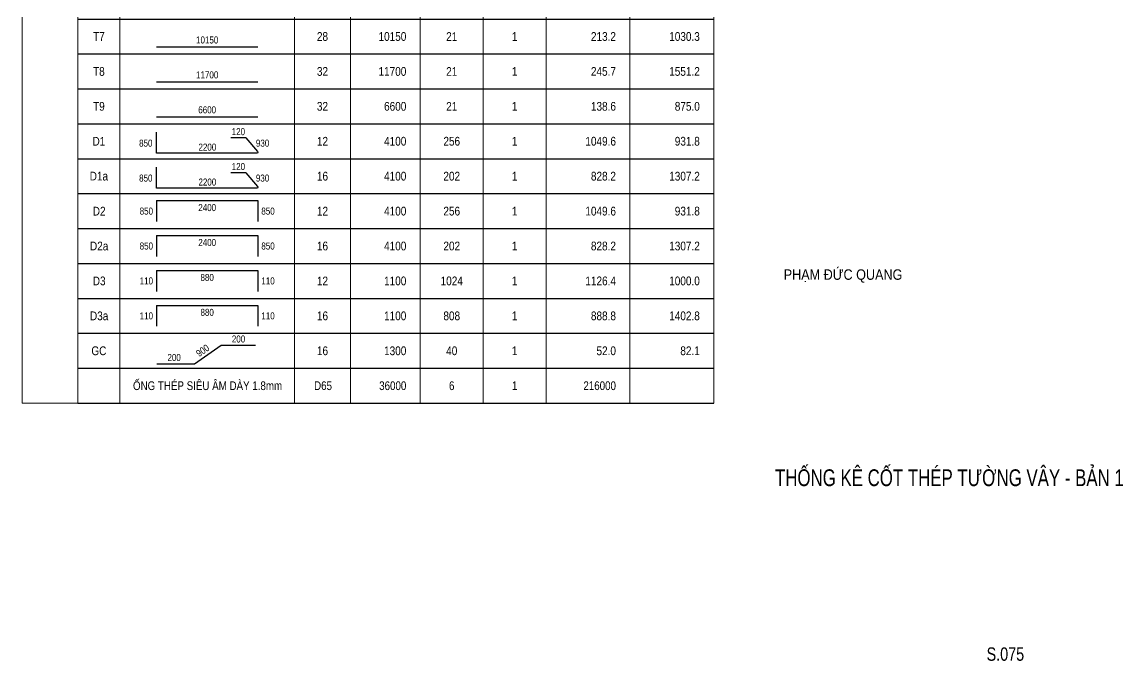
# Model space of a CAD drawing. Header units: millimetres. Extents: x -143483 to 1166745, y -1448440 to -1202244.
# Drawn here: x 420790 to 447051, y -1441452 to -1426204 of the extents above; entities that cross this region are included whole.
import ezdxf
from ezdxf.enums import TextEntityAlignment as Align

# ---------------------------------------------------------------- set-up
doc = ezdxf.new("R2010")
doc.units = ezdxf.units.MM
doc.header["$LTSCALE"] = 30
doc.layers.get('0').update_dxf_attribs({"lineweight": 9})
for name, color, linetype in [('0-Chu khung ten', 7, 'Continuous'), ('ccu11-Text', 31, 'Continuous'), ('ccu11-Thep', 4, 'Continuous'), ('ccu12-Dai', 6, 'Continuous'), ('ccu12-Manh', 8, 'Continuous'), ('TEXT', 31, 'Continuous'), ('THEP', 4, 'Continuous')]:
    doc.layers.add(name, color=color, linetype=linetype)
doc.styles.add('Arial Narrow', font='ARIALN.TTF')
doc.styles.add('ccu11-VnAvantH', font='VHAVAN.TTF')
doc.styles.add('ccu11_simli', font='vnsimli.shx', dxfattribs={"width": 0.8})
doc.styles.add('ccu12-Arial', font='arial_0.ttf', dxfattribs={"width": 0.8})
doc.styles.add('LoGoTTAs1', font='VHARIAL.TTF')
doc.styles.add('LoGoTTAs2', font='VHAVAN.TTF')
doc.styles.add('ROMANS', font='arial_0.ttf', dxfattribs={"width": 0.8})
doc.styles.add('VNARIALH', font='VHARIAL.TTF')

# ---------------------------------------------------------------- blocks, each defined once
blk = doc.blocks.new('TK_0')
at = {"layer": 'TEXT', "style": 'ROMANS', "width": 0.8}
for tag, p in [('SH', (600, -500)), ('DK', (7000, -500)), ('SL', (10700, -500)), ('SCK', (12500, -500))]:
    blk.add_attdef(tag, text='', height=250, dxfattribs=at).set_placement(p, align=Align.MIDDLE)
for tag, p in [('L', (9400, -500)), ('LA', (15400, -500)), ('KL', (17800, -500))]:
    blk.add_attdef(tag, text='', height=250, dxfattribs=at).set_placement(p, align=Align.MIDDLE_RIGHT)
blk = doc.blocks.new('*U4419')
at = {"layer": 'ccu12-Manh'}
blk.add_line((-7583, 0), (7583, 0), dxfattribs=at)
blk = doc.blocks.new('*U4420')
at = {"color": 0, "linetype": 'ByBlock', "lineweight": -2, "transparency": 16777216}
for p in [(0, 0), (0, -833), (0, -1667), (0, -2500), (0, -3333), (0, -4167), (0, -5000), (0, -5833), (0, -6667), (0, -7500), (0, -8333), (0, -9167), (0, -10000), (0, -10833), (0, -11667), (0, -12500), (0, -13333), (0, -14167), (0, -15000), (0, -15833), (0, -16667), (0, -17500), (0, -18333), (0, -19167), (0, -20000), (0, -20833), (0, -21667), (0, -22500), (0, -23333)]:
    blk.add_blockref('*U4419', p, dxfattribs=at)
blk = doc.blocks.new('TK_1')
at = {"layer": 'THEP'}
blk.add_lwpolyline([(2250, -800), (5150, -800)], dxfattribs=at)
at = {"layer": 'TEXT', "style": 'ROMANS', "width": 0.8}
for tag, p in [('SH', (600, -500)), ('DK', (7000, -500)), ('SL', (10700, -500)), ('SCK', (12500, -500))]:
    blk.add_attdef(tag, text='', height=250, dxfattribs=at).set_placement(p, align=Align.MIDDLE)
blk.add_attdef('L1', text='', height=200, dxfattribs=at).set_placement((3700, -700), align=Align.CENTER)
for tag, p in [('L', (9400, -500)), ('LA', (15400, -500)), ('KL', (17800, -500))]:
    blk.add_attdef(tag, text='', height=250, dxfattribs=at).set_placement(p, align=Align.MIDDLE_RIGHT)
blk = doc.blocks.new('TK_3')
at = {"layer": 'THEP'}
for p, q in [((2250, -200), (2250, -800)), ((5150, -200), (5150, -800))]:
    blk.add_line(p, q, dxfattribs=at)
blk.add_lwpolyline([(2250, -200), (5150, -200)], dxfattribs=at)
at = {"layer": 'TEXT', "style": 'ccu11_simli', "width": 0.8}
blk.add_attdef('L2', text='', height=200, dxfattribs=at).set_placement((3700, -300), align=Align.TOP_CENTER)
for tag, p in [('SH', (608, -500)), ('DK', (7000, -500)), ('SL', (10700, -500)), ('SCK', (12500, -500))]:
    blk.add_attdef(tag, text='', height=250, dxfattribs=at).set_placement(p, align=Align.MIDDLE)
for tag, height, p in [('L1', 200, (2150, -500)), ('L', 250, (9400, -500)), ('LA', 250, (15400, -500)), ('KL', 250, (17800, -500))]:
    blk.add_attdef(tag, text='', height=height, dxfattribs=at).set_placement(p, align=Align.MIDDLE_RIGHT)
blk.add_attdef('L3', text='', height=200, dxfattribs=at).set_placement((5250, -500), align=Align.MIDDLE_LEFT)
blk = doc.blocks.new('ccu11_88_tenbv')
at = {"layer": '0-Chu khung ten', "color": 31, "style": 'LoGoTTAs2', "width": 0.8}
for p in [(-8837, 8052), (-8800, 6853)]:
    blk.add_attdef('...', p, '', height=220, dxfattribs=at)
at = {"layer": '0-Chu khung ten', "color": 31}
for tag, height, style, width, p in [('1', 500, 'VNARIALH', 0.85, (-4500, 3869)), ('2', 500, 'VNARIALH', 0.85, (-4500, 2917)), ('S1-01-1', 700, 'LoGoTTAs1', 0.8, (-2250, 607)), ('1/100', 350, 'VNARIALH', 0.85, (-6750, 229))]:
    blk.add_attdef(tag, text='', height=height, dxfattribs=dict(at, style=style, width=width)).set_placement(p, align=Align.CENTER)

msp = doc.modelspace()

# ---------------------------------------------------------------- linework, layer by layer
for p, q in [((420790.31, -1411132.38), (420790.31, -1435299.05)), ((422123.64, -1411132.38), (422123.64, -1435299.05)), ((423123.64, -1411132.38), (423123.64, -1435299.05)), ((427290.31, -1411132.38), (427290.31, -1435299.05)), ((428623.64, -1411132.38), (428623.64, -1435299.05)), ((430290.31, -1411132.38), (430290.31, -1435299.05)), ((431790.31, -1411132.38), (431790.31, -1435299.05)), ((433290.31, -1411132.38), (433290.31, -1435299.05)), ((435290.31, -1411132.38), (435290.31, -1435299.05)), ((437290.31, -1411132.38), (437290.31, -1435299.05)), ((420790.31, -1435299.05), (422123.64, -1435299.05))]:
    msp.add_line(p, q)
at = {"layer": 'ccu11-Thep', "ltscale": 3000, "flags": 128}
for points in [[(425769.99, -1428961.17), (426113.53, -1428961.17, -0.21968107), (426132.55, -1428969.96), (426409.34, -1429294.72, -0.63977293), (426390.31, -1429335.93), (425206.98, -1429335.93), (423998.64, -1429335.93), (423998.64, -1428835.93)], [(425769.99, -1429794.51), (426113.53, -1429794.51, -0.21968107), (426132.55, -1429803.29), (426409.34, -1430128.05, -0.63977293), (426390.31, -1430169.27), (425206.98, -1430169.27), (423998.64, -1430169.27), (423998.64, -1429669.27)]]:
    msp.add_lwpolyline(points, format="xyb", dxfattribs=at)
msp.add_lwpolyline([(424005.74, -1434358.11), (424907.28, -1434358.11), (425538.43, -1433916.41), (426361.19, -1433916.41)], dxfattribs=at)

# ---------------------------------------------------------------- block references
msp.add_blockref('*U4420', (429706.98, -1411965.71))
at = {"ltscale": 0.2}
ref = msp.add_blockref('TK_0', (422123.64, -1428632.38), dxfattribs=dict(at, xscale=0.833333338333486, yscale=0.833333338333486, zscale=0.833333338333486))
ref.add_attrib('SH', 'D1', dxfattribs={"layer": 'TEXT', "color": 1, "ltscale": 0.2, "height": 208.333, "style": 'Arial Narrow'}).set_placement((422623.64, -1429049.05), align=Align.MIDDLE)
ref.add_attrib('DK', '12', dxfattribs={"layer": 'TEXT', "color": 1, "ltscale": 0.2, "height": 208.333, "style": 'Arial Narrow'}).set_placement((427956.98, -1429049.05), align=Align.MIDDLE)
ref.add_attrib('L', '4100', dxfattribs={"layer": 'TEXT', "ltscale": 0.2, "height": 208.333, "style": 'Arial Narrow'}).set_placement((429956.98, -1429049.05), align=Align.MIDDLE_RIGHT)
ref.add_attrib('SL', '256', dxfattribs={"layer": 'TEXT', "color": 1, "ltscale": 0.2, "height": 208.333, "style": 'Arial Narrow'}).set_placement((431040.31, -1429049.05), align=Align.MIDDLE)
ref.add_attrib('SCK', '1', dxfattribs={"layer": 'TEXT', "color": 1, "ltscale": 0.2, "height": 208.33, "style": 'Arial Narrow'}).set_placement((432540.31, -1429049.05), align=Align.MIDDLE)
ref.add_attrib('LA', '1049.6', dxfattribs={"layer": 'TEXT', "ltscale": 0.2, "height": 208.333, "style": 'Arial Narrow'}).set_placement((434956.98, -1429049.05), align=Align.MIDDLE_RIGHT)
ref.add_attrib('KL', '931.8', dxfattribs={"layer": 'TEXT', "ltscale": 0.2, "height": 208.333, "style": 'Arial Narrow'}).set_placement((436956.98, -1429049.05), align=Align.MIDDLE_RIGHT)
ref = msp.add_blockref('TK_0', (422123.64, -1429465.71), dxfattribs=dict(at, xscale=0.833333338333486, yscale=0.833333338333486, zscale=0.833333338333486))
ref.add_attrib('SH', 'D1a', dxfattribs={"layer": 'TEXT', "color": 1, "ltscale": 0.2, "height": 208.333, "style": 'Arial Narrow'}).set_placement((422623.64, -1429882.38), align=Align.MIDDLE)
ref.add_attrib('DK', '16', dxfattribs={"layer": 'TEXT', "color": 1, "ltscale": 0.2, "height": 208.333, "style": 'Arial Narrow'}).set_placement((427956.98, -1429882.38), align=Align.MIDDLE)
ref.add_attrib('L', '4100', dxfattribs={"layer": 'TEXT', "ltscale": 0.2, "height": 208.333, "style": 'Arial Narrow'}).set_placement((429956.98, -1429882.38), align=Align.MIDDLE_RIGHT)
ref.add_attrib('SL', '202', dxfattribs={"layer": 'TEXT', "color": 1, "ltscale": 0.2, "height": 208.333, "style": 'Arial Narrow'}).set_placement((431040.31, -1429882.38), align=Align.MIDDLE)
ref.add_attrib('SCK', '1', dxfattribs={"layer": 'TEXT', "color": 1, "ltscale": 0.2, "height": 208.33, "style": 'Arial Narrow'}).set_placement((432540.31, -1429882.38), align=Align.MIDDLE)
ref.add_attrib('LA', '828.2', dxfattribs={"layer": 'TEXT', "ltscale": 0.2, "height": 208.333, "style": 'Arial Narrow'}).set_placement((434956.98, -1429882.38), align=Align.MIDDLE_RIGHT)
ref.add_attrib('KL', '1307.2', dxfattribs={"layer": 'TEXT', "ltscale": 0.2, "height": 208.333, "style": 'Arial Narrow'}).set_placement((436956.98, -1429882.38), align=Align.MIDDLE_RIGHT)
ref = msp.add_blockref('TK_0', (422123.64, -1433632.38), dxfattribs=dict(at, xscale=0.833333338333486, yscale=0.833333338333486, zscale=0.833333338333486))
ref.add_attrib('SH', 'GC', dxfattribs={"layer": 'TEXT', "color": 1, "ltscale": 0.2, "height": 208.333, "style": 'Arial Narrow'}).set_placement((422623.64, -1434049.05), align=Align.MIDDLE)
ref.add_attrib('DK', '16', dxfattribs={"layer": 'TEXT', "color": 1, "ltscale": 0.2, "height": 208.333, "style": 'Arial Narrow'}).set_placement((427956.98, -1434049.05), align=Align.MIDDLE)
ref.add_attrib('L', '1300', dxfattribs={"layer": 'TEXT', "ltscale": 0.2, "height": 208.333, "style": 'Arial Narrow'}).set_placement((429956.98, -1434049.05), align=Align.MIDDLE_RIGHT)
ref.add_attrib('SL', '40', dxfattribs={"layer": 'TEXT', "color": 1, "ltscale": 0.2, "height": 208.333, "style": 'Arial Narrow'}).set_placement((431040.31, -1434049.05), align=Align.MIDDLE)
ref.add_attrib('SCK', '1', dxfattribs={"layer": 'TEXT', "color": 1, "ltscale": 0.2, "height": 208.33, "style": 'Arial Narrow'}).set_placement((432540.31, -1434049.05), align=Align.MIDDLE)
ref.add_attrib('LA', '52.0', dxfattribs={"layer": 'TEXT', "ltscale": 0.2, "height": 208.333, "style": 'Arial Narrow'}).set_placement((434956.98, -1434049.05), align=Align.MIDDLE_RIGHT)
ref.add_attrib('KL', '82.1', dxfattribs={"layer": 'TEXT', "ltscale": 0.2, "height": 208.333, "style": 'Arial Narrow'}).set_placement((436956.98, -1434049.05), align=Align.MIDDLE_RIGHT)
at = {"layer": 'ccu11-Text'}
ref = msp.add_blockref('ccu11_88_tenbv', (448127.84, -1443081.35), dxfattribs=dict(at, xscale=0.9648990920163515, yscale=0.9648990920163515, zscale=0.9648990920163515))
ref.add_attrib('1', 'thèng kª cèt thÐp t\xadêng v©y - b¶n 1', dxfattribs={"layer": '0-Chu khung ten', "color": 1, "height": 400.4762, "style": 'ccu11-VnAvantH', "width": 0.75}).set_placement((442910.3, -1436878.13), align=Align.TOP_CENTER)
ref.add_attrib('S1-01-1', 'S.075', dxfattribs={"layer": '0-Chu khung ten', "color": 31, "height": 320.381, "style": 'ccu11-VnAvantH', "width": 0.8}).set_placement((444245.46, -1441447.07), align=Align.CENTER)
ref.add_attrib('...', 'ph¹m ®øc quang', dxfattribs={"layer": '0-Chu khung ten', "color": 1, "height": 250, "style": 'ccu11-VnAvantH', "width": 0.9}).set_placement((440373.54, -1432355.57), align=Align.CENTER)
at = {"layer": 'ccu12-Dai', "ltscale": 10000}
ref = msp.add_blockref('TK_1', (422123.64, -1426132.38), dxfattribs=dict(at, xscale=0.833333338333486, yscale=0.833333338333486, zscale=0.833333338333486))
ref.add_attrib('SH', 'T7', dxfattribs={"layer": 'TEXT', "color": 1, "ltscale": 10000, "height": 208.333, "style": 'Arial Narrow'}).set_placement((422623.64, -1426549.05), align=Align.MIDDLE)
ref.add_attrib('DK', '28', dxfattribs={"layer": 'TEXT', "color": 1, "ltscale": 10000, "height": 208.333, "style": 'Arial Narrow'}).set_placement((427956.98, -1426549.05), align=Align.MIDDLE)
ref.add_attrib('L', '10150', dxfattribs={"layer": 'TEXT', "ltscale": 10000, "height": 208.333, "style": 'Arial Narrow'}).set_placement((429956.98, -1426549.05), align=Align.MIDDLE_RIGHT)
ref.add_attrib('SL', '21', dxfattribs={"layer": 'TEXT', "color": 1, "ltscale": 10000, "height": 208.333, "style": 'Arial Narrow'}).set_placement((431040.31, -1426549.05), align=Align.MIDDLE)
ref.add_attrib('SCK', '1', dxfattribs={"layer": 'TEXT', "color": 1, "ltscale": 10000, "height": 208.33, "style": 'Arial Narrow'}).set_placement((432540.31, -1426549.05), align=Align.MIDDLE)
ref.add_attrib('LA', '213.2', dxfattribs={"layer": 'TEXT', "ltscale": 10000, "height": 208.333, "style": 'Arial Narrow'}).set_placement((434956.98, -1426549.05), align=Align.MIDDLE_RIGHT)
ref.add_attrib('KL', '1030.3', dxfattribs={"layer": 'TEXT', "ltscale": 10000, "height": 208.333, "style": 'Arial Narrow'}).set_placement((436956.98, -1426549.05), align=Align.MIDDLE_RIGHT)
ref.add_attrib('L1', '10150', dxfattribs={"layer": 'TEXT', "ltscale": 10000, "height": 166.667, "style": 'Arial Narrow'}).set_placement((425206.98, -1426715.71), align=Align.CENTER)
ref = msp.add_blockref('TK_1', (422123.64, -1426965.71), dxfattribs=dict(at, xscale=0.833333338333486, yscale=0.833333338333486, zscale=0.833333338333486))
ref.add_attrib('SH', 'T8', dxfattribs={"layer": 'TEXT', "color": 1, "ltscale": 10000, "height": 208.333, "style": 'Arial Narrow'}).set_placement((422623.64, -1427382.38), align=Align.MIDDLE)
ref.add_attrib('DK', '32', dxfattribs={"layer": 'TEXT', "color": 1, "ltscale": 10000, "height": 208.333, "style": 'Arial Narrow'}).set_placement((427956.98, -1427382.38), align=Align.MIDDLE)
ref.add_attrib('L', '11700', dxfattribs={"layer": 'TEXT', "ltscale": 10000, "height": 208.333, "style": 'Arial Narrow'}).set_placement((429956.98, -1427382.38), align=Align.MIDDLE_RIGHT)
ref.add_attrib('SL', '21', dxfattribs={"layer": 'TEXT', "color": 1, "ltscale": 10000, "height": 208.333, "style": 'Arial Narrow'}).set_placement((431040.31, -1427382.38), align=Align.MIDDLE)
ref.add_attrib('SCK', '1', dxfattribs={"layer": 'TEXT', "color": 1, "ltscale": 10000, "height": 208.33, "style": 'Arial Narrow'}).set_placement((432540.31, -1427382.38), align=Align.MIDDLE)
ref.add_attrib('LA', '245.7', dxfattribs={"layer": 'TEXT', "ltscale": 10000, "height": 208.333, "style": 'Arial Narrow'}).set_placement((434956.98, -1427382.38), align=Align.MIDDLE_RIGHT)
ref.add_attrib('KL', '1551.2', dxfattribs={"layer": 'TEXT', "ltscale": 10000, "height": 208.333, "style": 'Arial Narrow'}).set_placement((436956.98, -1427382.38), align=Align.MIDDLE_RIGHT)
ref.add_attrib('L1', '11700', dxfattribs={"layer": 'TEXT', "ltscale": 10000, "height": 166.667, "style": 'Arial Narrow'}).set_placement((425206.98, -1427549.05), align=Align.CENTER)
ref = msp.add_blockref('TK_1', (422123.64, -1427799.05), dxfattribs=dict(at, xscale=0.833333338333486, yscale=0.833333338333486, zscale=0.833333338333486))
ref.add_attrib('SH', 'T9', dxfattribs={"layer": 'TEXT', "color": 1, "ltscale": 10000, "height": 208.333, "style": 'Arial Narrow'}).set_placement((422623.64, -1428215.71), align=Align.MIDDLE)
ref.add_attrib('DK', '32', dxfattribs={"layer": 'TEXT', "color": 1, "ltscale": 10000, "height": 208.333, "style": 'Arial Narrow'}).set_placement((427956.98, -1428215.71), align=Align.MIDDLE)
ref.add_attrib('L', '6600', dxfattribs={"layer": 'TEXT', "ltscale": 10000, "height": 208.333, "style": 'Arial Narrow'}).set_placement((429956.98, -1428215.71), align=Align.MIDDLE_RIGHT)
ref.add_attrib('SL', '21', dxfattribs={"layer": 'TEXT', "color": 1, "ltscale": 10000, "height": 208.333, "style": 'Arial Narrow'}).set_placement((431040.31, -1428215.71), align=Align.MIDDLE)
ref.add_attrib('SCK', '1', dxfattribs={"layer": 'TEXT', "color": 1, "ltscale": 10000, "height": 208.33, "style": 'Arial Narrow'}).set_placement((432540.31, -1428215.71), align=Align.MIDDLE)
ref.add_attrib('LA', '138.6', dxfattribs={"layer": 'TEXT', "ltscale": 10000, "height": 208.333, "style": 'Arial Narrow'}).set_placement((434956.98, -1428215.71), align=Align.MIDDLE_RIGHT)
ref.add_attrib('KL', '875.0', dxfattribs={"layer": 'TEXT', "ltscale": 10000, "height": 208.333, "style": 'Arial Narrow'}).set_placement((436956.98, -1428215.71), align=Align.MIDDLE_RIGHT)
ref.add_attrib('L1', '6600', dxfattribs={"layer": 'TEXT', "ltscale": 10000, "height": 166.667, "style": 'Arial Narrow'}).set_placement((425206.98, -1428382.38), align=Align.CENTER)
ref = msp.add_blockref('TK_3', (422123.64, -1430299.05), dxfattribs=dict(at, xscale=0.833333338333486, yscale=0.833333338333486, zscale=0.833333338333486))
ref.add_attrib('SH', 'D2', dxfattribs={"layer": 'TEXT', "color": 1, "ltscale": 10000, "height": 208.333, "style": 'Arial Narrow'}).set_placement((422630.31, -1430715.71), align=Align.MIDDLE)
ref.add_attrib('DK', '12', dxfattribs={"layer": 'TEXT', "color": 1, "ltscale": 10000, "height": 208.333, "style": 'Arial Narrow'}).set_placement((427956.98, -1430715.71), align=Align.MIDDLE)
ref.add_attrib('L', '4100', dxfattribs={"layer": 'TEXT', "ltscale": 10000, "height": 208.333, "style": 'Arial Narrow'}).set_placement((429956.98, -1430715.71), align=Align.MIDDLE_RIGHT)
ref.add_attrib('SL', '256', dxfattribs={"layer": 'TEXT', "color": 1, "ltscale": 10000, "height": 208.333, "style": 'Arial Narrow'}).set_placement((431040.31, -1430715.71), align=Align.MIDDLE)
ref.add_attrib('SCK', '1', dxfattribs={"layer": 'TEXT', "color": 1, "ltscale": 10000, "height": 208.33, "style": 'Arial Narrow'}).set_placement((432540.31, -1430715.71), align=Align.MIDDLE)
ref.add_attrib('LA', '1049.6', dxfattribs={"layer": 'TEXT', "ltscale": 10000, "height": 208.333, "style": 'Arial Narrow'}).set_placement((434956.98, -1430715.71), align=Align.MIDDLE_RIGHT)
ref.add_attrib('KL', '931.8', dxfattribs={"layer": 'TEXT', "ltscale": 10000, "height": 208.333, "style": 'Arial Narrow'}).set_placement((436956.98, -1430715.71), align=Align.MIDDLE_RIGHT)
ref.add_attrib('L1', '850', dxfattribs={"layer": 'TEXT', "ltscale": 10000, "height": 166.667, "style": 'Arial Narrow'}).set_placement((423915.31, -1430715.71), align=Align.MIDDLE_RIGHT)
ref.add_attrib('L2', '2400', dxfattribs={"layer": 'TEXT', "ltscale": 10000, "height": 166.667, "style": 'Arial Narrow'}).set_placement((425206.98, -1430549.05), align=Align.TOP_CENTER)
ref.add_attrib('L3', '850', dxfattribs={"layer": 'TEXT', "ltscale": 10000, "height": 166.667, "style": 'Arial Narrow'}).set_placement((426498.64, -1430715.71), align=Align.MIDDLE_LEFT)
ref = msp.add_blockref('TK_3', (422123.64, -1431132.38), dxfattribs=dict(at, xscale=0.833333338333486, yscale=0.833333338333486, zscale=0.833333338333486))
ref.add_attrib('SH', 'D2a', dxfattribs={"layer": 'TEXT', "color": 1, "ltscale": 10000, "height": 208.333, "style": 'Arial Narrow'}).set_placement((422630.31, -1431549.05), align=Align.MIDDLE)
ref.add_attrib('DK', '16', dxfattribs={"layer": 'TEXT', "color": 1, "ltscale": 10000, "height": 208.333, "style": 'Arial Narrow'}).set_placement((427956.98, -1431549.05), align=Align.MIDDLE)
ref.add_attrib('L', '4100', dxfattribs={"layer": 'TEXT', "ltscale": 10000, "height": 208.333, "style": 'Arial Narrow'}).set_placement((429956.98, -1431549.05), align=Align.MIDDLE_RIGHT)
ref.add_attrib('SL', '202', dxfattribs={"layer": 'TEXT', "color": 1, "ltscale": 10000, "height": 208.333, "style": 'Arial Narrow'}).set_placement((431040.31, -1431549.05), align=Align.MIDDLE)
ref.add_attrib('SCK', '1', dxfattribs={"layer": 'TEXT', "color": 1, "ltscale": 10000, "height": 208.33, "style": 'Arial Narrow'}).set_placement((432540.31, -1431549.05), align=Align.MIDDLE)
ref.add_attrib('LA', '828.2', dxfattribs={"layer": 'TEXT', "ltscale": 10000, "height": 208.333, "style": 'Arial Narrow'}).set_placement((434956.98, -1431549.05), align=Align.MIDDLE_RIGHT)
ref.add_attrib('KL', '1307.2', dxfattribs={"layer": 'TEXT', "ltscale": 10000, "height": 208.333, "style": 'Arial Narrow'}).set_placement((436956.98, -1431549.05), align=Align.MIDDLE_RIGHT)
ref.add_attrib('L1', '850', dxfattribs={"layer": 'TEXT', "ltscale": 10000, "height": 166.667, "style": 'Arial Narrow'}).set_placement((423915.31, -1431549.05), align=Align.MIDDLE_RIGHT)
ref.add_attrib('L2', '2400', dxfattribs={"layer": 'TEXT', "ltscale": 10000, "height": 166.667, "style": 'Arial Narrow'}).set_placement((425206.98, -1431382.38), align=Align.TOP_CENTER)
ref.add_attrib('L3', '850', dxfattribs={"layer": 'TEXT', "ltscale": 10000, "height": 166.667, "style": 'Arial Narrow'}).set_placement((426498.64, -1431549.05), align=Align.MIDDLE_LEFT)
ref = msp.add_blockref('TK_3', (422123.64, -1431965.71), dxfattribs=dict(at, xscale=0.833333338333486, yscale=0.833333338333486, zscale=0.833333338333486))
ref.add_attrib('SH', 'D3', dxfattribs={"layer": 'TEXT', "color": 1, "ltscale": 10000, "height": 208.333, "style": 'Arial Narrow'}).set_placement((422630.31, -1432382.38), align=Align.MIDDLE)
ref.add_attrib('DK', '12', dxfattribs={"layer": 'TEXT', "color": 1, "ltscale": 10000, "height": 208.333, "style": 'Arial Narrow'}).set_placement((427956.98, -1432382.38), align=Align.MIDDLE)
ref.add_attrib('L', '1100', dxfattribs={"layer": 'TEXT', "ltscale": 10000, "height": 208.333, "style": 'Arial Narrow'}).set_placement((429956.98, -1432382.38), align=Align.MIDDLE_RIGHT)
ref.add_attrib('SL', '1024', dxfattribs={"layer": 'TEXT', "color": 1, "ltscale": 10000, "height": 208.333, "style": 'Arial Narrow'}).set_placement((431040.31, -1432382.38), align=Align.MIDDLE)
ref.add_attrib('SCK', '1', dxfattribs={"layer": 'TEXT', "color": 1, "ltscale": 10000, "height": 208.33, "style": 'Arial Narrow'}).set_placement((432540.31, -1432382.38), align=Align.MIDDLE)
ref.add_attrib('LA', '1126.4', dxfattribs={"layer": 'TEXT', "ltscale": 10000, "height": 208.333, "style": 'Arial Narrow'}).set_placement((434956.98, -1432382.38), align=Align.MIDDLE_RIGHT)
ref.add_attrib('KL', '1000.0', dxfattribs={"layer": 'TEXT', "ltscale": 10000, "height": 208.333, "style": 'Arial Narrow'}).set_placement((436956.98, -1432382.38), align=Align.MIDDLE_RIGHT)
ref.add_attrib('L1', '110', dxfattribs={"layer": 'TEXT', "ltscale": 10000, "height": 166.667, "style": 'Arial Narrow'}).set_placement((423915.31, -1432382.38), align=Align.MIDDLE_RIGHT)
ref.add_attrib('L2', '880', dxfattribs={"layer": 'TEXT', "ltscale": 10000, "height": 166.667, "style": 'Arial Narrow'}).set_placement((425206.98, -1432215.71), align=Align.TOP_CENTER)
ref.add_attrib('L3', '110', dxfattribs={"layer": 'TEXT', "ltscale": 10000, "height": 166.667, "style": 'Arial Narrow'}).set_placement((426498.64, -1432382.38), align=Align.MIDDLE_LEFT)
ref = msp.add_blockref('TK_3', (422123.64, -1432799.05), dxfattribs=dict(at, xscale=0.833333338333486, yscale=0.833333338333486, zscale=0.833333338333486))
ref.add_attrib('SH', 'D3a', dxfattribs={"layer": 'TEXT', "color": 1, "ltscale": 10000, "height": 208.333, "style": 'Arial Narrow'}).set_placement((422630.31, -1433215.71), align=Align.MIDDLE)
ref.add_attrib('DK', '16', dxfattribs={"layer": 'TEXT', "color": 1, "ltscale": 10000, "height": 208.333, "style": 'Arial Narrow'}).set_placement((427956.98, -1433215.71), align=Align.MIDDLE)
ref.add_attrib('L', '1100', dxfattribs={"layer": 'TEXT', "ltscale": 10000, "height": 208.333, "style": 'Arial Narrow'}).set_placement((429956.98, -1433215.71), align=Align.MIDDLE_RIGHT)
ref.add_attrib('SL', '808', dxfattribs={"layer": 'TEXT', "color": 1, "ltscale": 10000, "height": 208.333, "style": 'Arial Narrow'}).set_placement((431040.31, -1433215.71), align=Align.MIDDLE)
ref.add_attrib('SCK', '1', dxfattribs={"layer": 'TEXT', "color": 1, "ltscale": 10000, "height": 208.33, "style": 'Arial Narrow'}).set_placement((432540.31, -1433215.71), align=Align.MIDDLE)
ref.add_attrib('LA', '888.8', dxfattribs={"layer": 'TEXT', "ltscale": 10000, "height": 208.333, "style": 'Arial Narrow'}).set_placement((434956.98, -1433215.71), align=Align.MIDDLE_RIGHT)
ref.add_attrib('KL', '1402.8', dxfattribs={"layer": 'TEXT', "ltscale": 10000, "height": 208.333, "style": 'Arial Narrow'}).set_placement((436956.98, -1433215.71), align=Align.MIDDLE_RIGHT)
ref.add_attrib('L1', '110', dxfattribs={"layer": 'TEXT', "ltscale": 10000, "height": 166.667, "style": 'Arial Narrow'}).set_placement((423915.31, -1433215.71), align=Align.MIDDLE_RIGHT)
ref.add_attrib('L2', '880', dxfattribs={"layer": 'TEXT', "ltscale": 10000, "height": 166.667, "style": 'Arial Narrow'}).set_placement((425206.98, -1433049.05), align=Align.TOP_CENTER)
ref.add_attrib('L3', '110', dxfattribs={"layer": 'TEXT', "ltscale": 10000, "height": 166.667, "style": 'Arial Narrow'}).set_placement((426498.64, -1433215.71), align=Align.MIDDLE_LEFT)

# ---------------------------------------------------------------- texts
at = {"layer": 'ccu11-Text', "linetype": 'Continuous', "style": 'ccu12-Arial', "width": 0.8}
for s, height, p in [('ỐNG THÉP SIÊU ÂM DÀY 1.8mm', 208.3333, (425215.88, -1434882.38)), ('D65', 208.333, (427970.39, -1434882.38))]:
    msp.add_text(s, height=height, dxfattribs=at).set_placement(p, align=Align.MIDDLE_CENTER)
for s, p in [('36000', (429956.98, -1434882.38)), ('216000', (434956.98, -1434882.38))]:
    msp.add_text(s, height=208.333, dxfattribs=at).set_placement(p, align=Align.MIDDLE_RIGHT)
for s, p in [('6', (431040.31, -1434882.38)), ('1', (432540.31, -1434882.38))]:
    msp.add_text(s, height=208.33, dxfattribs=at).set_placement(p, align=Align.MIDDLE)
at = {"layer": 'TEXT', "style": 'Arial Narrow'}
for tag, p in [('120', (425791.81, -1428819.86)), ('850', (423583.37, -1429094.31)), ('930', (426368.85, -1429094.31)), ('2200', (424998.85, -1429189.26)), ('120', (425791.81, -1429653.19)), ('850', (423583.37, -1429927.64)), ('930', (426368.85, -1429927.64)), ('2200', (424998.85, -1430022.6)), ('200', (425795.54, -1433767.75)), ('200', (424259.46, -1434209.45))]:
    msp.add_attdef(tag, text='0', height=166.67, dxfattribs=at).set_placement(p, align=Align.MIDDLE_LEFT)
msp.add_attdef('900', text='0', height=166.67, rotation=34.98504, dxfattribs=at).set_placement((424967.74, -1434134.35), align=Align.MIDDLE_LEFT)

doc.saveas('drawing.dxf')
